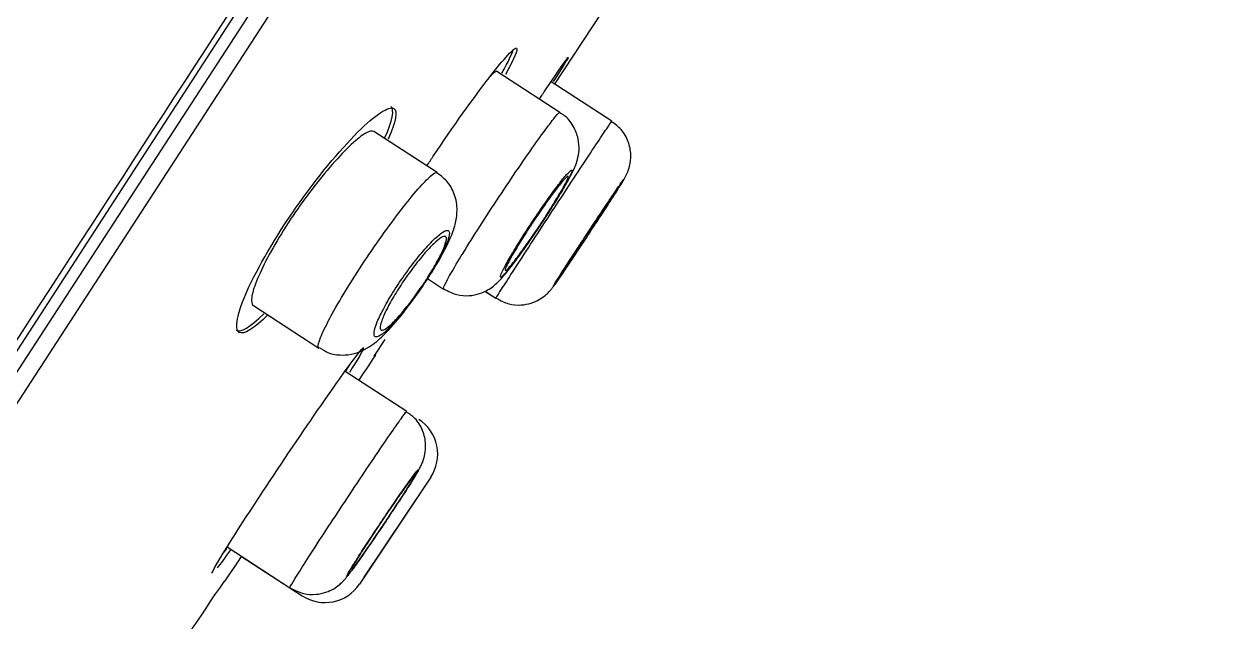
# Model space of a CAD drawing. Header units: millimetres. Extents: x -60 to 7633, y -2614 to 2146.
# Drawn here: x 3286.54 to 3302.53, y 1013.66 to 1021.57 of the extents above; entities that cross this region are included whole.
import ezdxf

# ---------------------------------------------------------------- set-up
doc = ezdxf.new("R2010")
doc.units = ezdxf.units.MM
doc.layers.get('0').update_dxf_attribs({"color": 250})

msp = doc.modelspace()

# ---------------------------------------------------------------- linework, layer by layer
at = {"linetype": 'Continuous'}
for p, q in [((3316.664, 1063.798), (3268.007, 988.873)), ((3267.743, 988.174), (3316.434, 1063.151)), ((3316.546, 1062.916), (3268.004, 988.167)), ((3294.322, 1021.947), (3293.552, 1020.772)), ((3293.627, 1020.401), (3292.791, 1020.944)), ((3294.314, 1020.283), (3293.509, 1020.805)), ((3292.001, 1019.604), (3291.162, 1020.148)), ((3291.874, 1018.201), (3292.085, 1018.063)), ((3292.085, 1018.063), (3292.085, 1018.063)), ((3292.634, 1018.034), (3292.78, 1017.94)), ((3292.635, 1018.035), (3292.78, 1017.94)), ((3289.57, 1017.844), (3290.436, 1017.282)), ((3291.166, 1017.172), (3291.313, 1017.394)), ((3291.188, 1017.185), (3291.179, 1017.191)), ((3291.598, 1016.442), (3290.783, 1016.972)), ((3291.917, 1015.571), (3290.972, 1014.156)), ((3291.865, 1015.493), (3291.032, 1014.246)), ((3289.22, 1014.648), (3290.052, 1014.108)), ((3289.411, 1014.523), (3290.216, 1014.001)), ((3289.183, 1014.194), (3289.189, 1014.19))]:
    msp.add_line(p, q, dxfattribs=at)
for centre, start, end in [((3291.459, 1015.876), 326.293, 56.9922), ((3290.515, 1014.462), 236.7008, 326.2776)]:
    msp.add_arc(centre, 0.55, start, end, dxfattribs=at)
for points, knots in [([(3262.241, 985.993), (3262.359, 986.177), (3262.642, 986.613), (3263.533, 987.982), (3264.149, 988.926), (3265.654, 991.249), (3266.55, 992.629), (3268.634, 995.835), (3269.815, 997.649), (3272.366, 1001.581), (3273.752, 1003.717), (3276.738, 1008.313), (3278.299, 1010.712), (3281.547, 1015.716), (3283.245, 1018.335), (3286.66, 1023.59), (3288.393, 1026.255), (3291.876, 1031.621), (3293.61, 1034.295), (3296.992, 1039.501), (3298.626, 1042.013), (3301.774, 1046.864), (3303.303, 1049.222), (3306.132, 1053.578), (3307.443, 1055.592), (3309.848, 1059.298), (3310.939, 1060.982), (3312.817, 1063.873), (3313.618, 1065.102), (3314.925, 1067.117), (3315.417, 1067.88), (3316.08, 1068.901), (3316.253, 1069.162), (3316.253, 1069.161)], [0, 0, 0, 0, 0.0625, 0.0625, 0.125, 0.125, 0.1875, 0.1875, 0.25, 0.25, 0.3125, 0.3125, 0.375, 0.375, 0.4375, 0.4375, 0.5, 0.5, 0.5625, 0.5625, 0.625, 0.625, 0.6875, 0.6875, 0.75, 0.75, 0.8125, 0.8125, 0.875, 0.875, 0.9375, 0.9375, 1, 1, 1, 1]), ([(3316.497, 1068.809), (3316.496, 1068.811), (3316.324, 1068.551), (3315.664, 1067.534), (3315.174, 1066.773), (3313.871, 1064.766), (3313.073, 1063.542), (3311.203, 1060.662), (3310.116, 1058.984), (3307.72, 1055.293), (3306.414, 1053.286), (3303.595, 1048.947), (3302.072, 1046.597), (3298.936, 1041.765), (3297.308, 1039.262), (3293.938, 1034.076), (3292.21, 1031.411), (3288.74, 1026.064), (3287.012, 1023.408), (3283.609, 1018.171), (3281.917, 1015.561), (3278.68, 1010.574), (3277.124, 1008.182), (3274.147, 1003.601), (3272.766, 1001.472), (3270.222, 997.551), (3269.045, 995.742), (3266.966, 992.544), (3266.073, 991.167), (3264.57, 988.849), (3263.956, 987.906), (3263.064, 986.538), (3262.781, 986.101), (3262.662, 985.915)], [0, 0, 0, 0, 0.0625, 0.0625, 0.125, 0.125, 0.1875, 0.1875, 0.25, 0.25, 0.3125, 0.3125, 0.375, 0.375, 0.4375, 0.4375, 0.5, 0.5, 0.5625, 0.5625, 0.625, 0.625, 0.6875, 0.6875, 0.75, 0.75, 0.8125, 0.8125, 0.875, 0.875, 0.9375, 0.9375, 1, 1, 1, 1]), ([(3267.811, 988.702), (3268.183, 989.275), (3268.682, 990.044), (3269.926, 991.959), (3270.679, 993.119), (3272.4, 995.769), (3273.363, 997.252), (3275.492, 1000.531), (3276.666, 1002.338), (3279.131, 1006.135), (3280.432, 1008.138), (3283.171, 1012.356), (3284.608, 1014.568), (3287.505, 1019.029), (3288.979, 1021.3), (3291.982, 1025.923), (3293.49, 1028.245), (3296.445, 1032.797), (3297.905, 1035.044), (3300.785, 1039.478), (3302.165, 1041.604), (3304.799, 1045.66), (3306.062, 1047.605), (3308.43, 1051.251), (3309.514, 1052.92), (3311.489, 1055.961), (3312.387, 1057.343), (3313.939, 1059.733), (3314.591, 1060.737), (3315.651, 1062.37), (3316.061, 1063.001), (3316.471, 1063.632), (3316.573, 1063.79), (3316.71, 1064.001), (3316.745, 1064.053), (3316.744, 1064.053)], [0, 0, 0, 0, 0.0625, 0.0625, 0.125, 0.125, 0.1875, 0.1875, 0.25, 0.25, 0.3125, 0.3125, 0.375, 0.375, 0.4375, 0.4375, 0.5, 0.5, 0.5625, 0.5625, 0.625, 0.625, 0.6875, 0.6875, 0.75, 0.75, 0.8125, 0.8125, 0.875, 0.875, 0.9375, 0.9375, 0.96875, 0.96875, 1, 1, 1, 1]), ([(3291.95, 1019.821), (3292.215, 1020.217), (3292.485, 1020.596), (3292.892, 1021.123), (3293.027, 1021.267), (3293.075, 1021.237), (3293.022, 1021.113), (3292.905, 1020.903)], [0, 0, 0, 0, 0.3526336, 0.3526336, 0.7052672, 0.7052672, 1, 1, 1, 1]), ([(3293.355, 1020.578), (3293.383, 1020.621), (3293.411, 1020.662), (3293.623, 1020.976), (3293.734, 1021.136), (3293.739, 1021.133), (3293.739, 1021.133), (3293.739, 1021.133)], [0, 0, 0, 0, 0.123205, 0.123205, 0.998604, 0.998604, 1, 1, 1, 1]), ([(3292.791, 1020.944), (3292.79, 1020.944), (3292.79, 1020.944), (3292.79, 1020.945), (3292.781, 1020.949), (3292.756, 1020.931), (3292.718, 1020.892), (3292.716, 1020.89), (3292.714, 1020.888), (3292.712, 1020.886)], [0, 0, 0, 0, 0.021394, 0.021394, 0.021394, 0.950608, 0.950608, 0.950608, 1, 1, 1, 1]), ([(3290.136, 1019.146), (3290.41, 1019.539), (3290.71, 1019.899), (3291.188, 1020.376), (3291.365, 1020.491), (3291.483, 1020.419), (3291.456, 1020.275), (3291.355, 1020.047)], [0, 0, 0, 0, 0.350786, 0.350786, 0.701572, 0.701572, 1, 1, 1, 1]), ([(3292.085, 1018.064), (3292.084, 1018.065), (3292.083, 1018.068), (3292.085, 1018.074), (3292.089, 1018.091), (3292.108, 1018.131), (3292.14, 1018.191), (3292.172, 1018.251), (3292.219, 1018.331), (3292.276, 1018.426), (3292.333, 1018.521), (3292.402, 1018.633), (3292.478, 1018.752), (3292.553, 1018.871), (3292.637, 1019.002), (3292.722, 1019.132), (3292.807, 1019.262), (3292.896, 1019.396), (3292.981, 1019.523), (3293.066, 1019.649), (3293.15, 1019.772), (3293.226, 1019.881), (3293.302, 1019.99), (3293.372, 1020.087), (3293.43, 1020.166), (3293.488, 1020.245), (3293.535, 1020.306), (3293.569, 1020.346), (3293.602, 1020.386), (3293.622, 1020.404), (3293.627, 1020.401)], [0, 0, 0, 0, 0.03424, 0.03424, 0.03424, 0.141778, 0.141778, 0.141778, 0.249276, 0.249276, 0.249276, 0.356691, 0.356691, 0.356691, 0.464014, 0.464014, 0.464014, 0.571283, 0.571283, 0.571283, 0.678561, 0.678561, 0.678561, 0.785907, 0.785907, 0.785907, 0.893347, 0.893347, 0.893347, 1, 1, 1, 1]), ([(3293.354, 1018.889), (3293.411, 1018.976), (3293.52, 1019.141), (3293.683, 1019.406), (3293.788, 1019.598), (3293.852, 1019.73), (3293.885, 1019.903), (3293.874, 1020.061), (3293.809, 1020.225), (3293.714, 1020.349), (3293.642, 1020.385), (3293.623, 1020.395)], [0, 0, 0, 0, 0.141014, 0.313084, 0.497138, 0.636568, 0.706868, 0.783212, 0.872856, 0.971575, 1, 1, 1, 1]), ([(3292.78, 1017.94), (3292.78, 1017.94), (3292.781, 1017.943), (3292.784, 1017.948), (3292.793, 1017.963), (3292.816, 1018.001), (3292.853, 1018.059), (3292.889, 1018.116), (3292.94, 1018.195), (3293, 1018.288), (3293.06, 1018.381), (3293.132, 1018.491), (3293.209, 1018.61), (3293.286, 1018.728), (3293.37, 1018.858), (3293.456, 1018.989), (3293.541, 1019.119), (3293.629, 1019.253), (3293.713, 1019.381), (3293.797, 1019.509), (3293.878, 1019.633), (3293.951, 1019.743), (3294.024, 1019.853), (3294.09, 1019.953), (3294.144, 1020.034), (3294.198, 1020.115), (3294.241, 1020.179), (3294.27, 1020.221), (3294.298, 1020.262), (3294.313, 1020.283), (3294.314, 1020.283)], [0, 0, 0, 0, 0.03548, 0.03548, 0.03548, 0.142886, 0.142886, 0.142886, 0.250289, 0.250289, 0.250289, 0.357689, 0.357689, 0.357689, 0.465087, 0.465087, 0.465087, 0.572486, 0.572486, 0.572486, 0.679887, 0.679887, 0.679887, 0.787291, 0.787291, 0.787291, 0.894697, 0.894697, 0.894697, 1, 1, 1, 1]), ([(3294.012, 1018.801), (3294.067, 1018.885), (3294.17, 1019.042), (3294.323, 1019.275), (3294.447, 1019.475), (3294.468, 1019.495), (3294.526, 1019.614), (3294.558, 1019.707), (3294.572, 1019.848), (3294.538, 1020.019), (3294.448, 1020.179), (3294.359, 1020.244), (3294.311, 1020.278)], [0, 0, 0, 0, 0.131345, 0.285389, 0.441514, 0.611001, 0.632373, 0.67655, 0.749083, 0.8332, 0.922741, 1, 1, 1, 1]), ([(3291.162, 1020.148), (3291.142, 1020.162), (3291.105, 1020.154), (3291.056, 1020.126), (3291.005, 1020.097), (3290.94, 1020.046), (3290.865, 1019.976), (3290.79, 1019.906), (3290.704, 1019.816), (3290.613, 1019.713), (3290.524, 1019.611), (3290.428, 1019.493), (3290.334, 1019.369), (3290.275, 1019.292), (3290.217, 1019.211), (3290.16, 1019.13)], [0, 0, 0, 0, 0.212761, 0.212761, 0.212761, 0.431471, 0.431471, 0.431471, 0.650096, 0.650096, 0.650096, 0.866457, 0.866457, 0.866457, 1, 1, 1, 1]), ([(3290.436, 1017.282), (3290.432, 1017.284), (3290.43, 1017.288), (3290.428, 1017.294), (3290.424, 1017.315), (3290.434, 1017.359), (3290.459, 1017.421), (3290.484, 1017.484), (3290.524, 1017.568), (3290.575, 1017.666), (3290.627, 1017.763), (3290.692, 1017.876), (3290.764, 1017.997), (3290.837, 1018.117), (3290.919, 1018.247), (3291.004, 1018.377), (3291.089, 1018.506), (3291.18, 1018.639), (3291.268, 1018.763), (3291.356, 1018.887), (3291.444, 1019.007), (3291.526, 1019.112), (3291.608, 1019.218), (3291.684, 1019.313), (3291.75, 1019.388), (3291.816, 1019.464), (3291.872, 1019.522), (3291.915, 1019.559), (3291.957, 1019.596), (3291.986, 1019.611), (3292, 1019.604), (3292, 1019.604), (3292.001, 1019.604), (3292.001, 1019.604)], [0, 0, 0, 0, 0.030027, 0.030027, 0.030027, 0.138224, 0.138224, 0.138224, 0.246229, 0.246229, 0.246229, 0.353736, 0.353736, 0.353736, 0.460664, 0.460664, 0.460664, 0.567229, 0.567229, 0.567229, 0.67384, 0.67384, 0.67384, 0.780878, 0.780878, 0.780878, 0.888498, 0.888498, 0.888498, 0.996565, 0.996565, 0.996565, 1, 1, 1, 1]), ([(3291.766, 1018.036), (3291.827, 1018.126), (3291.947, 1018.304), (3292.124, 1018.615), (3292.225, 1018.84), (3292.274, 1019.072), (3292.253, 1019.285), (3292.154, 1019.481), (3292.056, 1019.559), (3291.999, 1019.601)], [0, 0, 0, 0, 0.148192, 0.339436, 0.562399, 0.676827, 0.797192, 0.901976, 1, 1, 1, 1]), ([(3293.363, 1018.904), (3293.415, 1018.983), (3293.468, 1019.063), (3293.516, 1019.139), (3293.563, 1019.214), (3293.608, 1019.287), (3293.646, 1019.35), (3293.683, 1019.414), (3293.715, 1019.47), (3293.738, 1019.514), (3293.762, 1019.559), (3293.777, 1019.593), (3293.784, 1019.613), (3293.79, 1019.634), (3293.787, 1019.641), (3293.776, 1019.635), (3293.764, 1019.629), (3293.744, 1019.609), (3293.715, 1019.577), (3293.687, 1019.545), (3293.65, 1019.5), (3293.609, 1019.445), (3293.567, 1019.391), (3293.519, 1019.326), (3293.468, 1019.255), (3293.418, 1019.184), (3293.364, 1019.107), (3293.311, 1019.028), (3293.258, 1018.95), (3293.204, 1018.868), (3293.154, 1018.79), (3293.104, 1018.713), (3293.057, 1018.637), (3293.016, 1018.569), (3292.975, 1018.501), (3292.939, 1018.438), (3292.911, 1018.387), (3292.883, 1018.336), (3292.862, 1018.295), (3292.85, 1018.266), (3292.839, 1018.238), (3292.836, 1018.222), (3292.842, 1018.219), (3292.848, 1018.217), (3292.863, 1018.228), (3292.886, 1018.253), (3292.909, 1018.277), (3292.941, 1018.315), (3292.979, 1018.363), (3293.017, 1018.411), (3293.062, 1018.471), (3293.11, 1018.537), (3293.158, 1018.604), (3293.21, 1018.679), (3293.263, 1018.756), (3293.296, 1018.804), (3293.33, 1018.854), (3293.363, 1018.904)], [0, 0, 0, 0, 0.053407, 0.053407, 0.053407, 0.106811, 0.106811, 0.106811, 0.160261, 0.160261, 0.160261, 0.213876, 0.213876, 0.213876, 0.267699, 0.267699, 0.267699, 0.321686, 0.321686, 0.321686, 0.375719, 0.375719, 0.375719, 0.429653, 0.429653, 0.429653, 0.483377, 0.483377, 0.483377, 0.536877, 0.536877, 0.536877, 0.590245, 0.590245, 0.590245, 0.643637, 0.643637, 0.643637, 0.697196, 0.697196, 0.697196, 0.750984, 0.750984, 0.750984, 0.804958, 0.804958, 0.804958, 0.858993, 0.858993, 0.858993, 0.912945, 0.912945, 0.912945, 0.966711, 0.966711, 0.966711, 1, 1, 1, 1]), ([(3293.359, 1018.905), (3293.313, 1018.836), (3293.265, 1018.765), (3293.219, 1018.7), (3293.174, 1018.635), (3293.13, 1018.574), (3293.091, 1018.521), (3293.052, 1018.469), (3293.017, 1018.423), (3292.988, 1018.389), (3292.96, 1018.354), (3292.937, 1018.329), (3292.922, 1018.317), (3292.907, 1018.304), (3292.9, 1018.304), (3292.901, 1018.315), (3292.901, 1018.326), (3292.91, 1018.349), (3292.926, 1018.382), (3292.943, 1018.416), (3292.967, 1018.46), (3292.996, 1018.513), (3293.026, 1018.564), (3293.063, 1018.625), (3293.103, 1018.69), (3293.143, 1018.754), (3293.187, 1018.824), (3293.233, 1018.894), (3293.279, 1018.963), (3293.327, 1019.035), (3293.373, 1019.102), (3293.42, 1019.169), (3293.465, 1019.234), (3293.507, 1019.291), (3293.549, 1019.348), (3293.587, 1019.399), (3293.62, 1019.439), (3293.652, 1019.48), (3293.679, 1019.512), (3293.699, 1019.531), (3293.718, 1019.551), (3293.73, 1019.559), (3293.735, 1019.556), (3293.739, 1019.552), (3293.735, 1019.536), (3293.723, 1019.51), (3293.712, 1019.483), (3293.692, 1019.445), (3293.666, 1019.398), (3293.64, 1019.351), (3293.607, 1019.295), (3293.569, 1019.234), (3293.532, 1019.173), (3293.489, 1019.105), (3293.445, 1019.036), (3293.417, 1018.993), (3293.388, 1018.949), (3293.359, 1018.905)], [0, 0, 0, 0, 0.053596, 0.053596, 0.053596, 0.107187, 0.107187, 0.107187, 0.160845, 0.160845, 0.160845, 0.214615, 0.214615, 0.214615, 0.268474, 0.268474, 0.268474, 0.322356, 0.322356, 0.322356, 0.376183, 0.376183, 0.376183, 0.429895, 0.429895, 0.429895, 0.483487, 0.483487, 0.483487, 0.537008, 0.537008, 0.537008, 0.590544, 0.590544, 0.590544, 0.644171, 0.644171, 0.644171, 0.697923, 0.697923, 0.697923, 0.751775, 0.751775, 0.751775, 0.805658, 0.805658, 0.805658, 0.859495, 0.859495, 0.859495, 0.91323, 0.91323, 0.91323, 0.966855, 0.966855, 0.966855, 1, 1, 1, 1]), ([(3294.016, 1018.807), (3294.068, 1018.886), (3294.121, 1018.967), (3294.17, 1019.042), (3294.219, 1019.117), (3294.266, 1019.189), (3294.306, 1019.251), (3294.346, 1019.313), (3294.381, 1019.368), (3294.408, 1019.41), (3294.435, 1019.453), (3294.454, 1019.484), (3294.465, 1019.502), (3294.475, 1019.519), (3294.477, 1019.524), (3294.47, 1019.515), (3294.463, 1019.506), (3294.447, 1019.483), (3294.423, 1019.449), (3294.399, 1019.414), (3294.367, 1019.367), (3294.329, 1019.31), (3294.291, 1019.254), (3294.246, 1019.187), (3294.198, 1019.115), (3294.15, 1019.043), (3294.098, 1018.965), (3294.046, 1018.886), (3293.994, 1018.807), (3293.94, 1018.725), (3293.889, 1018.648), (3293.839, 1018.57), (3293.79, 1018.495), (3293.746, 1018.428), (3293.703, 1018.361), (3293.664, 1018.3), (3293.632, 1018.251), (3293.601, 1018.201), (3293.576, 1018.162), (3293.56, 1018.137), (3293.545, 1018.111), (3293.537, 1018.098), (3293.539, 1018.098), (3293.54, 1018.099), (3293.551, 1018.113), (3293.57, 1018.14), (3293.589, 1018.167), (3293.616, 1018.207), (3293.65, 1018.257), (3293.684, 1018.308), (3293.726, 1018.369), (3293.771, 1018.437), (3293.816, 1018.505), (3293.867, 1018.581), (3293.918, 1018.658), (3293.95, 1018.707), (3293.983, 1018.757), (3294.016, 1018.807)], [0, 0, 0, 0, 0.053693, 0.053693, 0.053693, 0.107387, 0.107387, 0.107387, 0.161078, 0.161078, 0.161078, 0.214772, 0.214772, 0.214772, 0.268473, 0.268473, 0.268473, 0.322182, 0.322182, 0.322182, 0.375898, 0.375898, 0.375898, 0.429616, 0.429616, 0.429616, 0.483329, 0.483329, 0.483329, 0.537034, 0.537034, 0.537034, 0.590731, 0.590731, 0.590731, 0.644422, 0.644422, 0.644422, 0.698115, 0.698115, 0.698115, 0.751813, 0.751813, 0.751813, 0.80552, 0.80552, 0.80552, 0.859234, 0.859234, 0.859234, 0.912952, 0.912952, 0.912952, 0.966667, 0.966667, 0.966667, 1, 1, 1, 1]), ([(3293.596, 1018.185), (3293.596, 1018.185), (3293.596, 1018.187), (3293.598, 1018.19), (3293.602, 1018.198), (3293.615, 1018.219), (3293.635, 1018.25), (3293.654, 1018.281), (3293.681, 1018.324), (3293.713, 1018.374), (3293.746, 1018.424), (3293.784, 1018.484), (3293.825, 1018.547), (3293.867, 1018.611), (3293.912, 1018.68), (3293.958, 1018.75), (3294.004, 1018.82), (3294.051, 1018.892), (3294.097, 1018.96), (3294.142, 1019.028), (3294.186, 1019.094), (3294.225, 1019.153), (3294.264, 1019.212), (3294.3, 1019.265), (3294.329, 1019.308), (3294.358, 1019.35), (3294.381, 1019.384), (3294.397, 1019.406), (3294.412, 1019.428), (3294.42, 1019.439), (3294.421, 1019.438), (3294.421, 1019.437), (3294.413, 1019.423), (3294.398, 1019.399), (3294.383, 1019.374), (3294.36, 1019.338), (3294.332, 1019.294), (3294.303, 1019.249), (3294.268, 1019.194), (3294.229, 1019.134), (3294.19, 1019.074), (3294.146, 1019.007), (3294.101, 1018.938), (3294.073, 1018.895), (3294.044, 1018.851), (3294.015, 1018.807)], [0, 0, 0, 0, 0.024529, 0.024529, 0.024529, 0.096154, 0.096154, 0.096154, 0.167774, 0.167774, 0.167774, 0.239388, 0.239388, 0.239388, 0.310999, 0.310999, 0.310999, 0.382611, 0.382611, 0.382611, 0.454227, 0.454227, 0.454227, 0.525849, 0.525849, 0.525849, 0.597475, 0.597475, 0.597475, 0.669103, 0.669103, 0.669103, 0.740729, 0.740729, 0.740729, 0.81235, 0.81235, 0.81235, 0.883966, 0.883966, 0.883966, 0.955578, 0.955578, 0.955578, 1, 1, 1, 1]), ([(3289.76, 1017.719), (3289.576, 1017.536), (3289.44, 1017.452), (3289.315, 1017.532), (3289.352, 1017.735), (3289.625, 1018.347), (3289.861, 1018.753), (3290.136, 1019.146)], [0, 0, 0, 0, 0.301958, 0.301958, 0.650979, 0.650979, 1, 1, 1, 1]), ([(3290.16, 1019.13), (3290.072, 1019.004), (3289.986, 1018.873), (3289.911, 1018.748), (3289.835, 1018.623), (3289.768, 1018.501), (3289.713, 1018.393), (3289.659, 1018.283), (3289.615, 1018.184), (3289.587, 1018.102), (3289.558, 1018.02), (3289.544, 1017.954), (3289.545, 1017.909), (3289.545, 1017.876), (3289.554, 1017.855), (3289.57, 1017.844)], [0, 0, 0, 0, 0.209915, 0.209915, 0.209915, 0.419779, 0.419779, 0.419779, 0.630553, 0.630553, 0.630553, 0.844506, 0.844506, 0.844506, 1, 1, 1, 1]), ([(3291.787, 1018.076), (3291.84, 1018.154), (3291.891, 1018.233), (3291.937, 1018.308), (3291.983, 1018.384), (3292.024, 1018.456), (3292.058, 1018.521), (3292.091, 1018.586), (3292.118, 1018.644), (3292.136, 1018.691), (3292.154, 1018.739), (3292.163, 1018.777), (3292.163, 1018.802), (3292.163, 1018.827), (3292.153, 1018.84), (3292.134, 1018.839), (3292.114, 1018.839), (3292.085, 1018.824), (3292.049, 1018.797), (3292.012, 1018.769), (3291.967, 1018.728), (3291.917, 1018.676), (3291.868, 1018.625), (3291.812, 1018.562), (3291.756, 1018.493), (3291.7, 1018.425), (3291.642, 1018.348), (3291.586, 1018.27), (3291.531, 1018.193), (3291.477, 1018.113), (3291.428, 1018.036), (3291.38, 1017.959), (3291.336, 1017.884), (3291.299, 1017.815), (3291.262, 1017.746), (3291.231, 1017.682), (3291.209, 1017.629), (3291.187, 1017.574), (3291.173, 1017.529), (3291.168, 1017.496), (3291.163, 1017.462), (3291.168, 1017.44), (3291.181, 1017.432), (3291.195, 1017.424), (3291.219, 1017.43), (3291.25, 1017.45), (3291.281, 1017.469), (3291.321, 1017.503), (3291.366, 1017.548), (3291.411, 1017.593), (3291.463, 1017.651), (3291.517, 1017.716), (3291.57, 1017.78), (3291.628, 1017.854), (3291.684, 1017.93), (3291.718, 1017.978), (3291.753, 1018.027), (3291.787, 1018.076)], [0, 0, 0, 0, 0.052251, 0.052251, 0.052251, 0.10449, 0.10449, 0.10449, 0.156947, 0.156947, 0.156947, 0.210179, 0.210179, 0.210179, 0.264421, 0.264421, 0.264421, 0.319529, 0.319529, 0.319529, 0.374958, 0.374958, 0.374958, 0.429921, 0.429921, 0.429921, 0.483769, 0.483769, 0.483769, 0.536389, 0.536389, 0.536389, 0.588305, 0.588305, 0.588305, 0.640377, 0.640377, 0.640377, 0.693358, 0.693358, 0.693358, 0.747553, 0.747553, 0.747553, 0.8027, 0.8027, 0.8027, 0.858117, 0.858117, 0.858117, 0.91304, 0.91304, 0.91304, 0.96699, 0.96699, 0.96699, 1, 1, 1, 1]), ([(3291.783, 1018.076), (3291.735, 1018.007), (3291.686, 1017.938), (3291.638, 1017.876), (3291.59, 1017.813), (3291.542, 1017.755), (3291.499, 1017.706), (3291.455, 1017.656), (3291.414, 1017.614), (3291.38, 1017.583), (3291.345, 1017.552), (3291.315, 1017.531), (3291.294, 1017.523), (3291.272, 1017.514), (3291.257, 1017.517), (3291.251, 1017.532), (3291.245, 1017.548), (3291.247, 1017.575), (3291.258, 1017.613), (3291.269, 1017.65), (3291.288, 1017.699), (3291.314, 1017.755), (3291.34, 1017.809), (3291.374, 1017.873), (3291.412, 1017.939), (3291.45, 1018.004), (3291.494, 1018.075), (3291.54, 1018.144), (3291.586, 1018.212), (3291.635, 1018.281), (3291.684, 1018.346), (3291.732, 1018.41), (3291.782, 1018.472), (3291.827, 1018.525), (3291.874, 1018.579), (3291.918, 1018.626), (3291.956, 1018.663), (3291.995, 1018.7), (3292.029, 1018.727), (3292.055, 1018.743), (3292.082, 1018.759), (3292.102, 1018.764), (3292.113, 1018.756), (3292.124, 1018.748), (3292.126, 1018.728), (3292.12, 1018.698), (3292.114, 1018.667), (3292.099, 1018.625), (3292.077, 1018.575), (3292.054, 1018.526), (3292.024, 1018.467), (3291.989, 1018.404), (3291.953, 1018.341), (3291.912, 1018.272), (3291.868, 1018.203), (3291.84, 1018.161), (3291.812, 1018.118), (3291.783, 1018.076)], [0, 0, 0, 0, 0.053087, 0.053087, 0.053087, 0.10615, 0.10615, 0.10615, 0.15957, 0.15957, 0.15957, 0.213613, 0.213613, 0.213613, 0.268181, 0.268181, 0.268181, 0.322932, 0.322932, 0.322932, 0.377391, 0.377391, 0.377391, 0.431175, 0.431175, 0.431175, 0.484215, 0.484215, 0.484215, 0.536823, 0.536823, 0.536823, 0.589526, 0.589526, 0.589526, 0.64279, 0.64279, 0.64279, 0.6968, 0.6968, 0.6968, 0.751388, 0.751388, 0.751388, 0.806132, 0.806132, 0.806132, 0.860574, 0.860574, 0.860574, 0.914426, 0.914426, 0.914426, 0.967663, 0.967663, 0.967663, 1, 1, 1, 1]), ([(3292.089, 1018.066), (3292.15, 1018.032), (3292.249, 1017.979), (3292.42, 1017.968), (3292.56, 1017.996), (3292.669, 1018.046), (3292.749, 1018.102), (3292.812, 1018.16), (3292.9, 1018.256), (3293.03, 1018.422), (3293.213, 1018.679), (3293.311, 1018.824), (3293.354, 1018.889)], [0, 0, 0, 0, 0.095988, 0.180182, 0.251335, 0.313544, 0.368087, 0.42195, 0.501587, 0.716891, 0.893273, 1, 1, 1, 1]), ([(3294.015, 1018.807), (3293.969, 1018.737), (3293.922, 1018.666), (3293.878, 1018.6), (3293.834, 1018.534), (3293.792, 1018.471), (3293.756, 1018.417), (3293.719, 1018.362), (3293.687, 1018.315), (3293.662, 1018.278), (3293.637, 1018.241), (3293.618, 1018.214), (3293.607, 1018.199)], [0, 0, 0, 0, 0.24999, 0.24999, 0.24999, 0.49998, 0.49998, 0.49998, 0.749983, 0.749983, 0.749983, 1, 1, 1, 1]), ([(3292.784, 1017.943), (3292.842, 1017.91), (3292.938, 1017.858), (3293.105, 1017.845), (3293.242, 1017.871), (3293.349, 1017.918), (3293.426, 1017.971), (3293.476, 1018.019), (3293.503, 1018.049), (3293.519, 1018.069), (3293.536, 1018.092), (3293.57, 1018.139), (3293.649, 1018.255), (3293.785, 1018.457), (3293.875, 1018.594), (3293.918, 1018.659)], [0, 0, 0, 0, 0.095048, 0.181474, 0.253141, 0.313733, 0.363538, 0.400928, 0.423306, 0.44186, 0.469487, 0.539192, 0.721232, 0.885927, 1, 1, 1, 1]), ([(3290.441, 1017.289), (3290.482, 1017.262), (3290.567, 1017.205), (3290.738, 1017.181), (3290.905, 1017.202), (3291.047, 1017.26), (3291.186, 1017.352), (3291.347, 1017.5), (3291.556, 1017.744), (3291.696, 1017.938), (3291.766, 1018.036)], [0, 0, 0, 0, 0.071007, 0.173035, 0.262288, 0.348491, 0.442293, 0.606839, 0.82905, 1, 1, 1, 1]), ([(3289.986, 1015.82), (3290.251, 1016.215), (3290.515, 1016.598), (3290.9, 1017.14), (3291.019, 1017.295), (3291.029, 1017.288), (3291.029, 1017.288), (3291.029, 1017.288)], [0, 0, 0, 0, 0.499549, 0.499549, 0.999097, 0.999097, 1, 1, 1, 1]), ([(3290.975, 1016.866), (3291.11, 1017.069), (3291.188, 1017.185), (3291.188, 1017.185), (3291.188, 1017.185), (3291.188, 1017.185)], [0, 0, 0, 0, 0.998988, 0.998988, 1, 1, 1, 1]), ([(3290.052, 1014.108), (3290.051, 1014.108), (3290.052, 1014.111), (3290.054, 1014.116), (3290.061, 1014.131), (3290.083, 1014.169), (3290.119, 1014.226), (3290.154, 1014.283), (3290.203, 1014.362), (3290.263, 1014.455), (3290.322, 1014.548), (3290.393, 1014.658), (3290.47, 1014.776), (3290.547, 1014.894), (3290.632, 1015.023), (3290.718, 1015.153), (3290.804, 1015.283), (3290.893, 1015.417), (3290.977, 1015.544), (3291.062, 1015.671), (3291.145, 1015.795), (3291.22, 1015.905), (3291.294, 1016.015), (3291.362, 1016.114), (3291.418, 1016.194), (3291.473, 1016.275), (3291.518, 1016.339), (3291.549, 1016.381), (3291.579, 1016.422), (3291.596, 1016.443), (3291.598, 1016.442)], [0, 0, 0, 0, 0.033675, 0.033675, 0.033675, 0.141101, 0.141101, 0.141101, 0.248511, 0.248511, 0.248511, 0.355902, 0.355902, 0.355902, 0.463284, 0.463284, 0.463284, 0.570667, 0.570667, 0.570667, 0.678064, 0.678064, 0.678064, 0.785479, 0.785479, 0.785479, 0.89291, 0.89291, 0.89291, 1, 1, 1, 1]), ([(3291.295, 1014.948), (3291.351, 1015.033), (3291.457, 1015.191), (3291.616, 1015.435), (3291.716, 1015.595), (3291.763, 1015.676), (3291.791, 1015.728), (3291.818, 1015.793), (3291.845, 1015.886), (3291.855, 1016.025), (3291.818, 1016.192), (3291.724, 1016.349), (3291.637, 1016.408), (3291.594, 1016.436)], [0, 0, 0, 0, 0.134473, 0.293956, 0.457765, 0.550608, 0.603014, 0.637437, 0.685542, 0.747596, 0.839561, 0.931912, 1, 1, 1, 1]), ([(3289.023, 1014.299), (3289.012, 1014.306), (3289.11, 1014.474), (3289.465, 1015.035), (3289.721, 1015.425), (3289.986, 1015.82)], [0, 0, 0, 0, 0.499528, 0.499528, 1, 1, 1, 1]), ([(3291.305, 1014.963), (3291.358, 1015.043), (3291.411, 1015.123), (3291.46, 1015.198), (3291.509, 1015.272), (3291.556, 1015.344), (3291.596, 1015.406), (3291.635, 1015.468), (3291.67, 1015.522), (3291.696, 1015.565), (3291.722, 1015.607), (3291.74, 1015.639), (3291.749, 1015.657), (3291.758, 1015.675), (3291.758, 1015.68), (3291.75, 1015.671), (3291.741, 1015.663), (3291.723, 1015.64), (3291.698, 1015.606), (3291.672, 1015.572), (3291.638, 1015.525), (3291.599, 1015.469), (3291.559, 1015.414), (3291.513, 1015.347), (3291.464, 1015.276), (3291.415, 1015.205), (3291.361, 1015.127), (3291.308, 1015.048), (3291.255, 1014.969), (3291.201, 1014.888), (3291.15, 1014.811), (3291.099, 1014.734), (3291.05, 1014.659), (3291.006, 1014.592), (3290.963, 1014.525), (3290.925, 1014.465), (3290.894, 1014.415), (3290.863, 1014.366), (3290.84, 1014.327), (3290.825, 1014.301), (3290.811, 1014.275), (3290.805, 1014.262), (3290.808, 1014.262), (3290.811, 1014.262), (3290.823, 1014.276), (3290.844, 1014.302), (3290.864, 1014.328), (3290.894, 1014.368), (3290.929, 1014.418), (3290.965, 1014.467), (3291.008, 1014.528), (3291.054, 1014.596), (3291.101, 1014.663), (3291.153, 1014.738), (3291.205, 1014.816), (3291.238, 1014.864), (3291.272, 1014.914), (3291.305, 1014.963)], [0, 0, 0, 0, 0.053644, 0.053644, 0.053644, 0.107289, 0.107289, 0.107289, 0.160922, 0.160922, 0.160922, 0.214568, 0.214568, 0.214568, 0.268252, 0.268252, 0.268252, 0.321984, 0.321984, 0.321984, 0.375752, 0.375752, 0.375752, 0.429529, 0.429529, 0.429529, 0.483283, 0.483283, 0.483283, 0.536992, 0.536992, 0.536992, 0.590652, 0.590652, 0.590652, 0.644284, 0.644284, 0.644284, 0.69792, 0.69792, 0.69792, 0.751591, 0.751591, 0.751591, 0.805311, 0.805311, 0.805311, 0.859073, 0.859073, 0.859073, 0.912851, 0.912851, 0.912851, 0.966613, 0.966613, 0.966613, 1, 1, 1, 1]), ([(3290.869, 1014.352), (3290.868, 1014.352), (3290.868, 1014.354), (3290.87, 1014.357), (3290.873, 1014.367), (3290.885, 1014.388), (3290.904, 1014.42), (3290.923, 1014.451), (3290.949, 1014.494), (3290.981, 1014.545), (3291.013, 1014.595), (3291.051, 1014.654), (3291.093, 1014.718), (3291.134, 1014.781), (3291.18, 1014.851), (3291.226, 1014.92), (3291.273, 1014.99), (3291.321, 1015.061), (3291.367, 1015.129), (3291.413, 1015.196), (3291.458, 1015.262), (3291.498, 1015.32), (3291.539, 1015.378), (3291.575, 1015.43), (3291.606, 1015.472), (3291.636, 1015.514), (3291.66, 1015.547), (3291.677, 1015.568), (3291.694, 1015.589), (3291.703, 1015.599), (3291.705, 1015.598), (3291.706, 1015.596), (3291.699, 1015.582), (3291.685, 1015.557), (3291.671, 1015.532), (3291.648, 1015.495), (3291.62, 1015.45), (3291.592, 1015.405), (3291.557, 1015.35), (3291.518, 1015.29), (3291.479, 1015.23), (3291.435, 1015.163), (3291.39, 1015.095), (3291.361, 1015.052), (3291.332, 1015.008), (3291.303, 1014.964)], [0, 0, 0, 0, 0.024586, 0.024586, 0.024586, 0.096239, 0.096239, 0.096239, 0.167861, 0.167861, 0.167861, 0.239451, 0.239451, 0.239451, 0.311024, 0.311024, 0.311024, 0.382602, 0.382602, 0.382602, 0.454204, 0.454204, 0.454204, 0.525839, 0.525839, 0.525839, 0.5975, 0.5975, 0.5975, 0.669171, 0.669171, 0.669171, 0.740828, 0.740828, 0.740828, 0.812459, 0.812459, 0.812459, 0.884058, 0.884058, 0.884058, 0.955637, 0.955637, 0.955637, 1, 1, 1, 1]), ([(3290.055, 1014.107), (3290.119, 1014.073), (3290.221, 1014.023), (3290.391, 1014.014), (3290.525, 1014.042), (3290.629, 1014.09), (3290.702, 1014.142), (3290.748, 1014.185), (3290.779, 1014.219), (3290.818, 1014.266), (3290.881, 1014.349), (3291.008, 1014.527), (3291.165, 1014.756), (3291.255, 1014.889), (3291.295, 1014.948)], [0, 0, 0, 0, 0.097717, 0.17702, 0.243393, 0.299694, 0.345818, 0.379744, 0.409031, 0.452429, 0.572431, 0.746534, 0.903673, 1, 1, 1, 1]), ([(3291.303, 1014.964), (3291.256, 1014.895), (3291.208, 1014.824), (3291.164, 1014.759), (3291.119, 1014.693), (3291.076, 1014.631), (3291.038, 1014.577), (3291.001, 1014.524), (3290.967, 1014.477), (3290.941, 1014.441), (3290.915, 1014.405), (3290.895, 1014.379), (3290.882, 1014.365)], [0, 0, 0, 0, 0.249945, 0.249945, 0.249945, 0.499884, 0.499884, 0.499884, 0.749902, 0.749902, 0.749902, 1, 1, 1, 1])]:
    msp.add_open_spline(points, degree=3, knots=knots, dxfattribs=at)
for points in [[(3292.857, 1020.919), (3292.942, 1021.072), (3292.996, 1021.182), (3293.011, 1021.238)], [(3293.734, 1021.121), (3293.715, 1021.087), (3293.647, 1020.978), (3293.539, 1020.808)], [(3291.306, 1020.058), (3291.411, 1020.292), (3291.442, 1020.444), (3291.387, 1020.479)], [(3291.864, 1019.692), (3291.893, 1019.735), (3291.921, 1019.778), (3291.95, 1019.821)], [(3289.339, 1017.517), (3289.396, 1017.48), (3289.525, 1017.558), (3289.705, 1017.734)], [(3291.027, 1017.275), (3291.012, 1017.238), (3290.947, 1017.128), (3290.84, 1016.957)], [(3290.79, 1016.97), (3290.811, 1017.004), (3290.83, 1017.035), (3290.848, 1017.064)], [(3289.269, 1014.613), (3289.193, 1014.506), (3289.132, 1014.424), (3289.09, 1014.371)], [(3289.179, 1014.573), (3289.192, 1014.59), (3289.205, 1014.608), (3289.218, 1014.627)], [(3289.189, 1014.19), (3289.189, 1014.19), (3289.27, 1014.311), (3289.411, 1014.522)], [(3288.219, 1012.763), (3288.532, 1013.226), (3288.852, 1013.702), (3289.185, 1014.197)]]:
    msp.add_open_spline(points, degree=3, dxfattribs=at)

doc.saveas('drawing.dxf')
